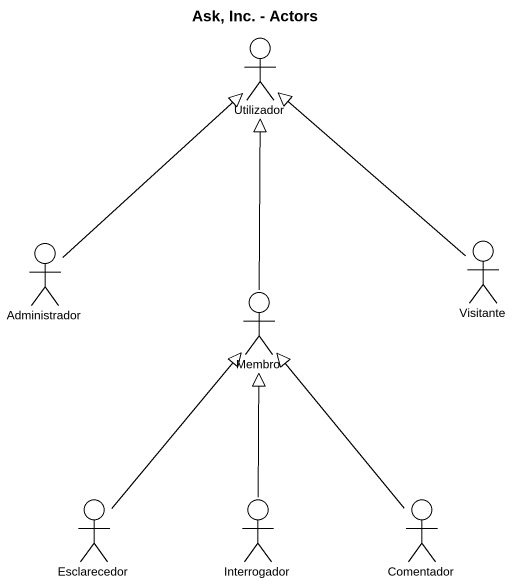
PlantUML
@startuml
title Ask, Inc. - Actors
actor Utilizador
actor Administrador
actor Visitante
actor Membro
actor Esclarecedor
actor Interrogador
actor Comentador
Administrador -up-|> Utilizador
Visitante -up-|> Utilizador
Membro -up-|> Utilizador
Esclarecedor -up-|> Membro
Interrogador -up-|> Membro
Comentador -up-|> Membro
@enduml
